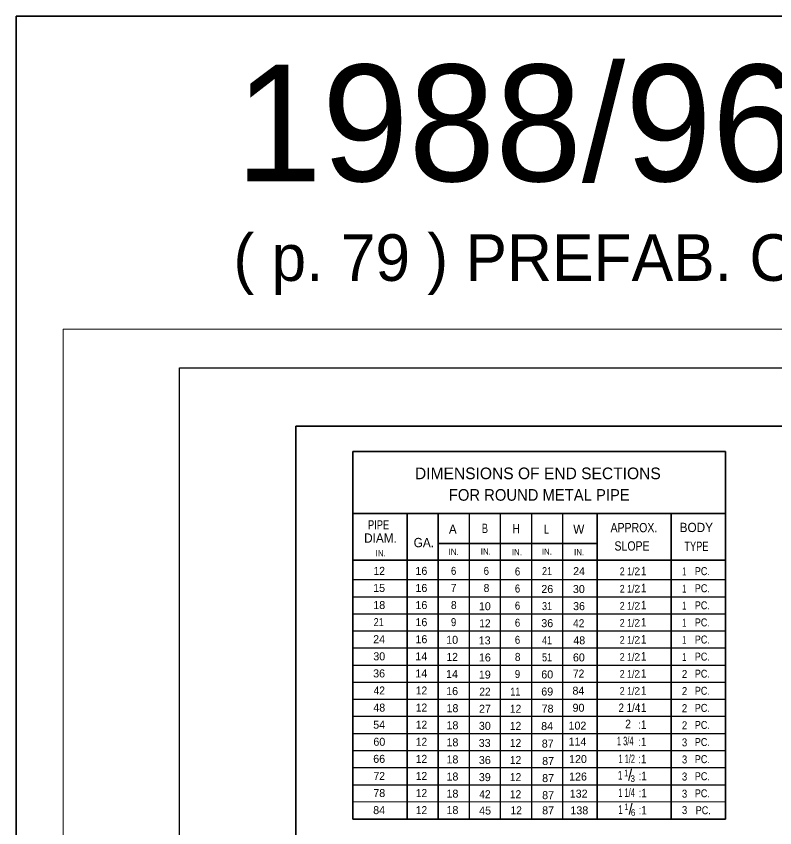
# Model space of a CAD drawing. Extents: x 558 to 966, y -57 to 218.
# Drawn here: x 594.1 to 691.8, y 113.7 to 218.1 of the extents above; entities that cross this region are included whole.
import ezdxf
from ezdxf.enums import TextEntityAlignment as Align

# ---------------------------------------------------------------- set-up
doc = ezdxf.new("R2010")
doc.units = 0
doc.header["$LTSCALE"] = 0.41
for name, color, linetype, lineweight in [('1', 7, 'Continuous', 25), ('14', 7, 'Continuous', 35), ('15', 7, 'Continuous', 25)]:
    doc.layers.add(name, color=color, linetype=linetype, lineweight=lineweight)

msp = doc.modelspace()

# ---------------------------------------------------------------- linework, layer by layer
at = {"layer": '1', "lineweight": 13}
for p, q in [((600.1368, 177.8582), (960.1102, 177.8582)), ((600.1368, -52.1243), (600.1368, 177.8582))]:
    msp.add_line(p, q, dxfattribs=at)
at = {"layer": '1', "lineweight": 35}
for p, q in [((630.1343, 165.359), (955.1102, 165.359)), ((630.1343, -39.6252), (630.1343, 165.359))]:
    msp.add_line(p, q, dxfattribs=at)
msp.add_lwpolyline([(594.1126, -57.2671), (965.5306, -57.2671), (965.5306, 218.1368), (594.1126, 218.1368)], close=True, dxfattribs=at)
at = {"layer": '1'}
msp.add_lwpolyline([(615.136, -47.1243), (615.136, 172.859), (960.1102, 172.859)], dxfattribs=at)
at = {"layer": '14'}
for p, q in [((637.4443, 162.1165), (685.4443, 162.1165)), ((637.4443, 162.1165), (637.4443, 114.7848)), ((685.4443, 114.7848), (685.4443, 162.1165)), ((637.4443, 154.1165), (685.4443, 154.1165)), ((644.4443, 154.1165), (644.4443, 114.7848)), ((637.4443, 114.7848), (685.4443, 114.7848))]:
    msp.add_line(p, q, dxfattribs=at)
at = {"layer": '15', "lineweight": 35}
for p, q in [((648.4443, 154.1165), (648.4443, 114.7848)), ((668.8977, 154.0407), (668.8977, 114.7848)), ((678.4443, 154.1165), (678.4443, 114.7848)), ((648.4443, 150.274), (668.8977, 150.274)), ((637.4443, 148.1165), (685.4443, 148.1165))]:
    msp.add_line(p, q, dxfattribs=at)
at = {"layer": '15'}
for p, q in [((652.4443, 154.1165), (652.4443, 114.7848)), ((656.4443, 154.1165), (656.4443, 114.7848)), ((660.4443, 154.1165), (660.4443, 114.7848)), ((664.4443, 154.1165), (664.4443, 114.7848)), ((637.4443, 145.6165), (685.4443, 145.6165)), ((637.4443, 143.4165), (685.4443, 143.4165)), ((637.4443, 141.2165), (685.4443, 141.2165)), ((637.4443, 139.0165), (685.4443, 139.0165)), ((637.4443, 136.8165), (685.4443, 136.8165)), ((637.4443, 134.6165), (685.4443, 134.6165)), ((637.4443, 132.4165), (685.4443, 132.4165)), ((637.4443, 130.2165), (685.4443, 130.2165)), ((637.4443, 128.0165), (685.4443, 128.0165)), ((637.4443, 125.8165), (685.4443, 125.8165)), ((637.4443, 123.6165), (685.4443, 123.6165)), ((637.4443, 121.4165), (685.4443, 121.4165)), ((637.4443, 119.2165), (685.4443, 119.2165))]:
    msp.add_line(p, q, dxfattribs=at)
at = {"layer": '15', "lineweight": 13}
msp.add_line((637.4443, 117.0165), (685.4443, 117.0165), dxfattribs=at)

# ---------------------------------------------------------------- texts
at = {"layer": '1'}
for s, height, p in [('1988/96 SPECS. - FINAL ENGLISH', 15, (622.3296, 196.8963)), ('( p. 79 ) PREFAB. CULVERT END SECTIONS - ( PCES-2-3 ) - FINAL ENGLISH ( 2/3/97 )', 6, (622.0808, 184.0683))]:
    msp.add_text(s, height=height, dxfattribs=at).set_placement(p)
for s, height, width, p in [('2 1/2 ', 1, 0.85, (671.8227, 146.1798)), ('2 1/2 ', 1, 0.85, (671.8227, 143.934)), ('2 1/2 ', 1, 0.85, (671.8227, 141.7407)), ('2 1/2 ', 1, 0.85, (671.8227, 139.5473)), ('2 1/2 ', 1, 0.85, (671.8227, 137.354)), ('2 1/2 ', 1, 0.85, (671.8227, 135.1607)), ('2 1/2 ', 1, 0.85, (671.8227, 132.9815)), ('2 1/2 ', 1, 0.85, (671.8227, 130.7882)), ('2 1/4 ', 1.1, 0.85, (671.6727, 128.569)), ('1 3/4', 1.1, 0.65, (671.466, 124.2898)), ('1 1/2', 1.1, 0.65, (671.6593, 121.9873)), ('1 1/4', 1.1, 0.65, (671.6377, 117.6265))]:
    msp.add_text(s, height=height, dxfattribs=dict(at, width=width)).set_placement(p)
for s, height, width, p in [(':1', 1.1, 0.85, (674.736, 146.1832)), (':1', 1.1, 0.85, (674.736, 143.9832)), (':1', 1.1, 0.85, (674.736, 141.7832)), (':1', 1.1, 0.85, (674.736, 139.5832)), (':1', 1.1, 0.85, (674.736, 137.3832)), (':1', 1.1, 0.85, (674.736, 135.1832)), (':1', 1.1, 0.85, (674.736, 132.9832)), (':1', 1.1, 0.85, (674.736, 130.7832)), (':1', 1.1, 0.85, (674.736, 128.5832)), ('2', 1.1, 0.9, (672.896, 126.4857)), (':1', 1.1, 0.85, (674.736, 126.3832)), (':1', 1.1, 0.85, (674.736, 124.1832)), (':1', 1.1, 0.85, (674.736, 121.9832)), ('1', 1.142, 0.7, (671.8835, 119.8532)), ('1', 0.85, 0.7, (672.6593, 120.304)), ('3', 0.85, 0.9, (673.4989, 119.5732)), (':1', 1.1, 0.85, (674.7843, 119.784)), (':1', 1.1, 0.85, (674.7843, 117.584)), ('1', 1.142, 0.7, (671.9302, 115.4373)), ('1', 0.85, 0.7, (672.6827, 115.939)), ('6', 0.85, 0.9, (673.5448, 115.2073)), (':1', 1.1, 0.85, (674.7843, 115.384))]:
    msp.add_text(s, height=height, dxfattribs=dict(at, width=width)).set_placement(p, align=Align.CENTER)
for p in [(673.4181, 119.7673), (673.4864, 115.379)]:
    msp.add_text('/ ', height=1.417, dxfattribs=at).set_placement(p, align=Align.CENTER)
at = {"layer": '14'}
msp.add_text('DIMENSIONS OF END SECTIONS', height=1.5, dxfattribs=at).set_placement((677.1093, 158.5415), align=Align.RIGHT)
at = {"layer": '14', "width": 0.95}
msp.add_text('FOR ROUND METAL PIPE', height=1.5, dxfattribs=at).set_placement((673.1068, 155.7665), align=Align.RIGHT)
at = {"layer": '15'}
for s, height, width, p in [('PIPE', 1.192, 0.75, (642.1368, 152.0698)), ('A', 1.192, 0.95, (650.8343, 151.5098)), ('B', 1.192, 0.75, (654.866, 151.6173)), ('H', 1.192, 0.85, (658.971, 151.5632)), ('L', 1.192, 0.75, (662.7202, 151.5098)), ('W', 1.192, 0.95, (667.2643, 151.5098)), ('APPROX.', 1.192, 0.85, (676.6627, 151.7148)), ('BODY', 1.192, 0.95, (683.8318, 151.7365)), ('DIAM.', 1.192, 0.95, (643.1202, 150.3665)), ('SLOPE', 1.192, 0.85, (675.6693, 149.3565)), ('TYPE', 1.192, 0.75, (683.2618, 149.3123)), ('12', 1.03, 0.95, (641.5885, 146.2265)), ('6', 1.03, 0.9, (650.7802, 146.2265)), ('6', 1.03, 0.9, (654.991, 146.2265)), ('6', 1.03, 0.9, (659.0068, 146.1515)), ('21', 1.03, 0.85, (663.1185, 146.1932)), ('7', 1.03, 0.95, (650.7952, 144.0265)), ('8', 1.03, 0.95, (655.0302, 144.0265)), ('6', 1.03, 0.9, (659.0068, 143.9515)), ('8', 1.03, 0.95, (650.8193, 141.8265)), ('6', 1.03, 0.9, (659.0068, 141.7515)), ('31', 1.03, 0.85, (663.1185, 141.6923)), ('21', 1.03, 0.85, (641.4368, 139.6265)), ('9', 1.03, 0.9, (650.776, 139.6265)), ('12', 1.03, 0.95, (655.1943, 139.4757)), ('6', 1.03, 0.9, (659.0068, 139.5515)), ('6', 1.03, 0.9, (659.0068, 137.3515)), ('41', 1.03, 0.85, (663.1185, 137.2923)), ('12', 1.03, 0.95, (650.9827, 135.1507)), ('8', 1.03, 0.95, (659.046, 135.1515)), ('51', 1.03, 0.85, (663.1185, 135.0923)), ('9', 1.03, 0.9, (659.0027, 132.9515)), ('72', 1.03, 0.95, (667.2577, 133.0065)), ('42', 1.03, 0.95, (641.5885, 130.8265)), ('12', 1.03, 0.95, (647.0252, 130.8265)), ('22', 1.03, 0.95, (655.1943, 130.6757)), ('11', 1.03, 0.85, (659.0268, 130.6757)), ('12', 1.03, 0.95, (647.0252, 128.6265)), ('12', 1.03, 0.95, (659.1385, 128.4757)), ('12', 1.03, 0.95, (647.0252, 126.4265)), ('12', 1.03, 0.95, (659.1385, 126.2757)), ('12', 1.03, 0.95, (647.0252, 124.2265)), ('12', 1.03, 0.95, (659.1385, 124.0757)), ('12', 1.03, 0.95, (647.0252, 122.0265)), ('12', 1.03, 0.95, (659.1385, 121.8757)), ('72', 1.03, 0.95, (641.5885, 119.8265)), ('12', 1.03, 0.95, (647.0252, 119.8265)), ('12', 1.03, 0.95, (659.1385, 119.6757)), ('12', 1.03, 0.95, (647.0252, 117.6265)), ('42', 1.03, 0.95, (655.1943, 117.4757)), ('12', 1.03, 0.95, (659.1385, 117.4757)), ('12', 1.03, 0.95, (647.0252, 115.4265)), ('12', 1.03, 0.95, (659.2202, 115.3982))]:
    msp.add_text(s, height=height, dxfattribs=dict(at, width=width)).set_placement(p, align=Align.RIGHT)
for s, height, width, p in [('GA.', 1.198, 0.95, (645.2893, 149.7848)), ('IN.', 0.8, 0.95, (640.3977, 148.6107)), ('IN.', 0.8, 0.95, (649.7943, 148.7973)), ('IN.', 0.8, 0.95, (653.9227, 148.8407)), ('IN.', 0.8, 0.95, (657.9368, 148.749)), ('IN.', 0.8, 0.95, (661.7943, 148.8123)), ('IN.', 0.8, 0.95, (665.946, 148.7598)), ('1', 1.027, 0.7, (679.8668, 146.1507)), ('PC.', 1.027, 0.85, (681.486, 146.1907)), ('1', 1.027, 0.7, (679.8668, 143.9507)), ('PC.', 1.027, 0.85, (681.486, 143.9907)), ('1', 1.027, 0.7, (679.8668, 141.7507)), ('PC.', 1.027, 0.85, (681.486, 141.7907)), ('42', 1.027, 0.95, (665.8168, 139.4865)), ('1', 1.027, 0.7, (679.8668, 139.5507)), ('PC.', 1.027, 0.85, (681.486, 139.5907)), ('1', 1.027, 0.7, (679.8668, 137.3507)), ('PC.', 1.027, 0.85, (681.486, 137.3907)), ('1', 1.027, 0.7, (679.8668, 135.1507)), ('PC.', 1.027, 0.85, (681.486, 135.1907)), ('2', 1.027, 0.9, (679.8268, 132.9507)), ('PC.', 1.027, 0.85, (681.486, 132.9907)), ('2', 1.027, 0.9, (679.8268, 130.7507)), ('PC.', 1.027, 0.85, (681.486, 130.7907)), ('2', 1.027, 0.9, (679.8268, 128.5507)), ('PC.', 1.027, 0.85, (681.486, 128.5907)), ('2', 1.027, 0.9, (679.8268, 126.3507)), ('PC.', 1.027, 0.85, (681.486, 126.3907)), ('3', 1.027, 0.9, (679.8268, 124.1507)), ('PC.', 1.027, 0.85, (681.486, 124.1907)), ('3', 1.027, 0.9, (679.8268, 121.9507)), ('PC.', 1.027, 0.85, (681.486, 121.9907)), ('3', 1.027, 0.9, (679.8268, 119.7507)), ('PC.', 1.027, 0.85, (681.486, 119.7907)), ('3', 1.027, 0.9, (679.8268, 117.5507)), ('PC.', 1.027, 0.85, (681.486, 117.5907)), ('3', 1.027, 0.9, (679.8268, 115.4332)), ('PC.', 1.027, 0.85, (681.6052, 115.409))]:
    msp.add_text(s, height=height, dxfattribs=dict(at, width=width)).set_placement(p)
for s, p in [('16', (647.051, 146.2265)), ('15', (641.6068, 144.0265)), ('16', (647.051, 144.0265)), ('26', (663.256, 143.8923)), ('18', (641.6235, 141.8265)), ('16', (647.051, 141.8265)), ('10', (655.2193, 141.6757)), ('16', (647.051, 139.6265)), ('36', (663.256, 139.4923)), ('24', (641.6093, 137.4265)), ('16', (647.051, 137.4265)), ('10', (651.0077, 137.3507)), ('13', (655.1977, 137.2757)), ('30', (641.6235, 135.2265)), ('14', (647.036, 135.2265)), ('16', (655.2202, 135.0757)), ('36', (641.6043, 133.0265)), ('14', (647.036, 133.0265)), ('14', (650.9935, 132.9507)), ('19', (655.216, 132.8757)), ('60', (663.2552, 132.8923)), ('16', (651.0085, 130.7507)), ('69', (663.2518, 130.6923)), ('84', (667.2685, 130.8065)), ('48', (641.6235, 128.6265)), ('18', (651.0477, 128.5507)), ('90', (667.2827, 128.6065)), ('27', (655.2352, 128.4757)), ('78', (663.2952, 128.4923)), ('54', (641.6093, 126.4265)), ('18', (651.0477, 126.3507)), ('30', (655.2193, 126.2757)), ('84', (663.241, 126.2448)), ('102', (667.5235, 126.3057)), ('60', (641.6335, 124.2265)), ('18', (651.0477, 124.1507)), ('33', (655.1977, 124.0757)), ('87', (663.3185, 123.9973)), ('114', (667.531, 124.2523)), ('66', (641.6143, 122.0265)), ('18', (651.0477, 121.9507)), ('36', (655.2202, 121.8757)), ('87', (663.366, 121.7498)), ('120', (667.5977, 122.0032)), ('18', (651.0477, 119.7507)), ('39', (655.216, 119.6757)), ('87', (663.366, 119.5498)), ('126', (667.6018, 119.7482)), ('78', (641.6235, 117.6265)), ('18', (651.0477, 117.5507)), ('87', (663.366, 117.3498)), ('132', (667.6802, 117.5515)), ('84', (641.6093, 115.4265)), ('18', (651.0477, 115.4332)), ('45', (655.2535, 115.3773)), ('87', (663.366, 115.3957)), ('138', (667.7685, 115.3965))]:
    msp.add_text(s, height=1.03, dxfattribs=at).set_placement(p, align=Align.RIGHT)
for s, p in [('24', (665.8235, 146.1882)), ('30', (665.7968, 143.8865)), ('36', (665.8168, 141.6865)), ('48', (665.8468, 137.2865)), ('60', (665.7968, 135.0865))]:
    msp.add_text(s, height=1.027, dxfattribs=at).set_placement(p)

doc.saveas('drawing.dxf')
